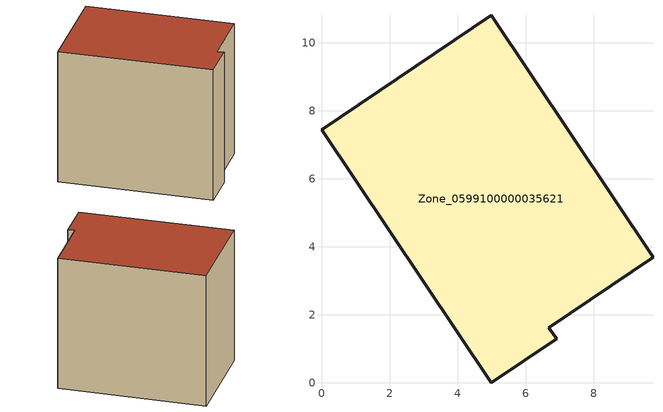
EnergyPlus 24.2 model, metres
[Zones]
Zone_0599100000035621
 floor ground (C_G): 0,7.43 4.99,10.8 9.75,3.69 6.68,1.62 6.92,1.29 5,0 z0
 wall outside (C_F): 4.99,10.8 0,7.43 5,0 6.92,1.29 6.68,1.62 9.75,3.69 4.99,10.8 z0:8.04
 roof outside (C_R): 0,7.43 5,0 6.92,1.29 6.68,1.62 9.75,3.69 4.99,10.8 z8.04
[BUILDING]
Pand.0599100000035621: North Axis=0; Terrain=City; Loads Convergence Tolerance Value=0.04; Temperature Convergence Tolerance Value=0.4; Solar Distribution=FullExterior; Maximum Number of Warmup Days=25; Minimum Number of Warmup Days=1
[Site:Location]
Rotterdam.The.Hague.AP_ZH_NLD Design_Conditions: Latitude=51.96; Longitude=4.45; Time Zone=1; Elevation=-4.5
[SITE:GROUNDTEMPERATURE:BUILDINGSURFACE]
18, 18, 18, 18, 18, 18, 18, 18, 18, 18, 18, 18
[MATERIAL] Thermal Absorptance=0.9; Solar Absorptance=0.7; Visible Absorptance=0.7
Name | Roughness | Thickness | Conductivity | Density | Specific Heat
G.TI.1965-1974 | MediumSmooth | 0.15 | 0.882353 | 540 | 1210
F.TI.1965-1974 | Rough | 0.3 | 0.697674 | 1920 | 840
R.TI.1965-1974 | MediumRough | 0.2 | 0.232558 | 1500 | 1000
[CONSTRUCTION]
C_G: G.TI.1965-1974
C_F: F.TI.1965-1974
C_R: R.TI.1965-1974
[ZONE]
Zone_0599100000035621: Type=1; Multiplier=1; Ceiling Height=Autocalculate; Volume=Autocalculate; Floor Area=autocalculate; Part of Total Floor Area=Yes
[ZONEINFILTRATION:DESIGNFLOWRATE]
Infil_Zone_0599100000035621: Zone or ZoneList or Space or SpaceList=Zone_0599100000035621; Schedule=AlwaysOn; Design Flow Rate Calculation Method=Flow/Area; Flow Rate per Floor Area=0.003; Constant Term Coefficient=1; Temperature Term Coefficient=0; Velocity Term Coefficient=0; Velocity Squared Term Coefficient=0
[HVACTEMPLATE:ZONE:IDEALLOADSAIRSYSTEM]
Zone_0599100000035621: Maximum Heating Supply Air Temperature=50; Minimum Cooling Supply Air Temperature=13; Maximum Heating Supply Air Humidity Ratio=0.0156; Minimum Cooling Supply Air Humidity Ratio=0.0077; Heating Limit=NoLimit; Cooling Limit=NoLimit; Dehumidification Control Type=ConstantSensibleHeatRatio; Cooling Sensible Heat Ratio=0.7; Dehumidification Setpoint=60; Humidification Control Type=None; Humidification Setpoint=30; Outdoor Air Method=None; Outdoor Air Flow Rate per Person=0.00944; Outdoor Air Flow Rate per Zone Floor Area=0; Outdoor Air Flow Rate per Zone=0; Demand Controlled Ventilation Type=None; Outdoor Air Economizer Type=NoEconomizer; Heat Recovery Type=None; Sensible Heat Recovery Effectiveness=0.7; Latent Heat Recovery Effectiveness=0.65
[ZONECONTROL:THERMOSTAT]
ThermostatControl_Zone_0599100000035621: Zone or ZoneList=Zone_0599100000035621; Control Type Schedule=DualSetpointControlType; Control 1=Thermostat_Zone_0599100000035621; Temperature Difference Between Cutout And Setpoint=0
[THERMOSTATSETPOINT:DUALSETPOINT]
Thermostat_Zone_0599100000035621: Heating Setpoint Temperature Schedule=HeatingSetpoint_Zone_0599100000035621; Cooling Setpoint Temperature Schedule=CoolingSetpoint_Zone_0599100000035621
[SCHEDULE:COMPACT]
HeatingSetpoint_Zone_0599100000035621: Through: 12/31, For: AllDays, Until: 24:00, 21
CoolingSetpoint_Zone_0599100000035621: Through: 12/31, For: AllDays, Until: 24:00, 24
DualSetpointControlType: Through: 12/31, For: AllDays, Until: 24:00, 4
AlwaysOn: Through: 12/31, For: AllDays, Until: 24:00, 1
